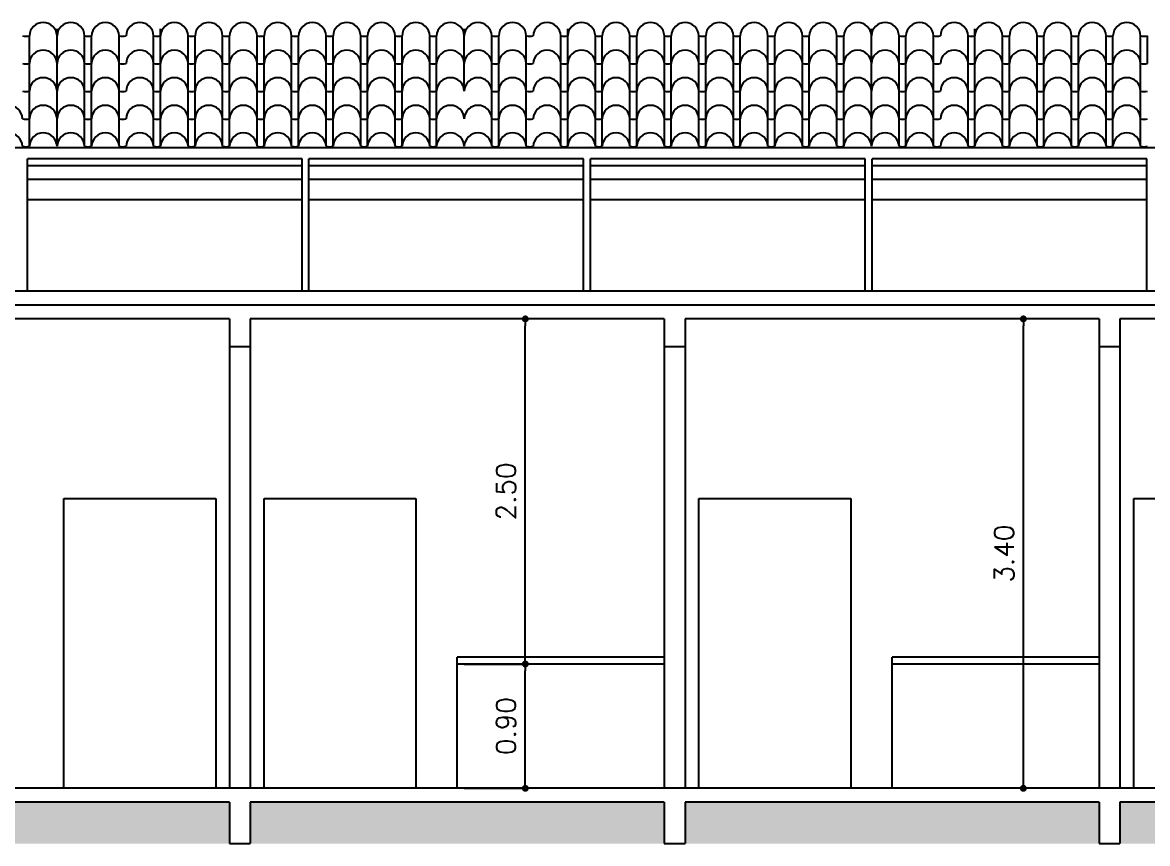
# Model space of a CAD drawing. Extents: x -410.3 to -320, y 119.3 to 190.5.
# Drawn here: x -356.95 to -348.8, y 158.92 to 164.87 of the extents above; entities that cross this region are included whole.
import ezdxf

# ---------------------------------------------------------------- set-up
doc = ezdxf.new("R2010")
doc.units = 0
doc.header["$MEASUREMENT"] = 0
doc.layers.get('DEFPOINTS').update_dxf_attribs({"linetype": 'CONTINUOUS'})
for name, color, linetype in [('ACESSÓRIO', 2, 'CONTINUOUS'), ('ALVENARIA', 7, 'CONTINUOUS'), ('COBERTURA', 6, 'CONTINUOUS'), ('COTA', 1, 'CONTINUOUS'), ('HATCH', 30, 'CONTINUOUS'), ('JAPOR', 142, 'CONTINUOUS')]:
    doc.layers.add(name, color=color, linetype=linetype)
doc.styles.add('SIMPLEX', font='SIMPLEX.SHX')
doc.dimstyles.new('DIM75', dxfattribs={"dimtxt": 0.14, "dimasz": 0.05, "dimexe": 0.02, "dimexo": 0.05, "dimgap": 0.07, "dimtad": 1, "dimzin": 0, "dimdsep": 46, "dimtxsty": 'SIMPLEX', "dimblk1": 'DOT', "dimblk2": 'DOT', "dimsah": 1, "dimcen": 0.09, "dimadec": 0, "dimazin": 0, "dimtfac": 1, "dimtix": 1, "dimtofl": 0, "dimtmove": 2, "dimatfit": 3, "dimldrblk": 'DOT', "dimfxl": 1, "dimtolj": 1, "dimtzin": 0, "dimarcsym": 0})

# ---------------------------------------------------------------- blocks, each defined once
blk = doc.blocks.new('DOT')
at = {"layer": 'ALVENARIA', "color": 0, "linetype": 'ByBlock'}
blk.add_line((-0.5, 0), (-1, 0), dxfattribs=at)
at = {"layer": 'ALVENARIA', "color": 0, "linetype": 'ByBlock', "const_width": 0.5}
blk.add_lwpolyline([(-0.25, 0, 1), (0.25, 0, 1)], format="xyb", close=True, dxfattribs=at)
blk = doc.blocks.new('*D332')
at = {"layer": 'COTA', "color": 0, "linetype": 'ByBlock', "lineweight": -2}
for p, q in [((-353.7539, 160.2185), (-353.2909, 160.2185)), ((-353.3109, 159.3685), (-353.3109, 160.1685)), ((-353.7539, 159.3185), (-353.2909, 159.3185))]:
    blk.add_line(p, q, dxfattribs=at)
at = {"layer": 'DEFPOINTS', "color": 0, "linetype": 'ByBlock'}
for p in [(-353.8039, 160.2185), (-353.3109, 160.2185), (-353.8039, 159.3185)]:
    blk.add_point(p, dxfattribs=at)
at = {"layer": 'COTA', "color": 0, "linetype": 'ByBlock', "lineweight": -2, "xscale": 0.05, "yscale": 0.05, "zscale": 0.05}
for p, rotation in [((-353.3109, 160.2185), 90), ((-353.3109, 159.3185), 270)]:
    blk.add_blockref('DOT', p, dxfattribs=dict(at, rotation=rotation))
at = {"layer": 'COTA', "color": 0, "linetype": 'ByBlock', "insert": (-353.4509, 159.7685), "char_height": 0.14, "attachment_point": 5, "rotation": 90, "style": 'SIMPLEX'}
blk.add_mtext('\\A1;0.90', dxfattribs=at)
blk = doc.blocks.new('*D333')
at = {"layer": 'COTA', "color": 0, "linetype": 'ByBlock', "lineweight": -2}
for p, q in [((-352.3539, 162.7185), (-353.3309, 162.7185)), ((-353.3109, 160.2685), (-353.3109, 162.6685)), ((-353.7539, 160.2185), (-353.2909, 160.2185))]:
    blk.add_line(p, q, dxfattribs=at)
at = {"layer": 'DEFPOINTS', "color": 0, "linetype": 'ByBlock'}
for p in [(-353.3109, 162.7185), (-352.3039, 162.7185), (-353.8039, 160.2185)]:
    blk.add_point(p, dxfattribs=at)
at = {"layer": 'COTA', "color": 0, "linetype": 'ByBlock', "lineweight": -2, "xscale": 0.05, "yscale": 0.05, "zscale": 0.05}
for p, rotation in [((-353.3109, 162.7185), 90), ((-353.3109, 160.2185), 270)]:
    blk.add_blockref('DOT', p, dxfattribs=dict(at, rotation=rotation))
at = {"layer": 'COTA', "color": 0, "linetype": 'ByBlock', "insert": (-353.4509, 161.4685), "char_height": 0.14, "attachment_point": 5, "rotation": 90, "style": 'SIMPLEX'}
blk.add_mtext('\\A1;2.50', dxfattribs=at)
blk = doc.blocks.new('*D334')
at = {"layer": 'COTA', "color": 0, "linetype": 'ByBlock', "lineweight": -2}
for p, q in [((-349.2039, 162.7185), (-349.723, 162.7185)), ((-349.703, 159.3685), (-349.703, 162.6685)), ((-349.2039, 159.3185), (-349.723, 159.3185))]:
    blk.add_line(p, q, dxfattribs=at)
at = {"layer": 'DEFPOINTS', "color": 0, "linetype": 'ByBlock'}
for p in [(-349.703, 162.7185), (-349.1539, 162.7185), (-349.1539, 159.3185)]:
    blk.add_point(p, dxfattribs=at)
at = {"layer": 'COTA', "color": 0, "linetype": 'ByBlock', "lineweight": -2, "xscale": 0.05, "yscale": 0.05, "zscale": 0.05}
for p, rotation in [((-349.703, 162.7185), 90), ((-349.703, 159.3185), 270)]:
    blk.add_blockref('DOT', p, dxfattribs=dict(at, rotation=rotation))
at = {"layer": 'COTA', "color": 0, "linetype": 'ByBlock', "insert": (-349.843, 161.0185), "char_height": 0.14, "attachment_point": 5, "rotation": 90, "style": 'SIMPLEX'}
blk.add_mtext('\\A1;3.40', dxfattribs=at)

msp = doc.modelspace()

# ---------------------------------------------------------------- hatches: boundary and pattern name
at = {"layer": 'HATCH', "linetype": 'ByBlock'}
h = msp.add_hatch(dxfattribs=at)
h.set_pattern_fill('EARTH', color=256, scale=0.8, angle=30, style=0)
h.paths.add_polyline_path([(-358.6039, 159.2185), (-364.6539, 159.2185), (-364.6539, 158.9185), (-358.6039, 158.9185)])
h.paths.add_polyline_path([(-355.4539, 159.2185), (-358.4539, 159.2185), (-358.4539, 158.9185), (-355.4539, 158.9185)])
h.paths.add_polyline_path([(-352.3039, 159.2185), (-355.3039, 159.2185), (-355.3039, 158.9185), (-352.3039, 158.9185)])
h.paths.add_polyline_path([(-349.1539, 159.2185), (-352.1539, 159.2185), (-352.1539, 158.9185), (-349.1539, 158.9185)])
h.paths.add_polyline_path([(-344.8539, 159.2185), (-349.0039, 159.2185), (-349.0039, 158.9185), (-344.8539, 158.9185)])
h.paths.add_polyline_path([(-342.9302, 159.1185), (-343.7039, 159.1185), (-344.7039, 159.1185), (-344.7039, 158.9185), (-342.9302, 158.9185)])
h.paths.add_polyline_path([(-368.4539, 159.2185), (-371.9539, 159.2185), (-371.9539, 158.9185), (-368.4539, 158.9185)])
h.paths.add_polyline_path([(-364.8039, 159.2185), (-368.3039, 159.2185), (-368.3039, 158.9185), (-364.8039, 158.9185)])
h.paths.add_polyline_path([(-372.1039, 159.2185), (-373.3039, 159.2185), (-373.3039, 158.9185), (-372.1039, 158.9185)])
h.paths.add_polyline_path([(-373.4539, 159.2185), (-374.6539, 159.2185), (-374.6539, 158.9185), (-373.4539, 158.9185)])
h.paths.add_polyline_path([(-374.8039, 159.2185), (-377.3039, 159.2185), (-377.3039, 158.9185), (-374.8039, 158.9185)])
h.paths.add_polyline_path([(-377.4539, 159.1185), (-378.4539, 159.1185), (-379.5484, 159.1185), (-379.5484, 158.9185), (-377.4539, 158.9185)])

# ---------------------------------------------------------------- linework, layer by layer
at = {"layer": 'ACESSÓRIO', "linetype": 'ByBlock'}
for p, q in [((-352.3039, 160.2685), (-353.8039, 160.2685)), ((-353.8039, 159.3185), (-353.8039, 160.2685)), ((-349.1539, 160.2685), (-350.6539, 160.2685)), ((-350.6539, 159.3185), (-350.6539, 160.2685)), ((-352.3039, 160.2185), (-353.8039, 160.2185)), ((-349.1539, 160.2185), (-350.6539, 160.2185))]:
    msp.add_line(p, q, dxfattribs=at)
at = {"layer": 'ALVENARIA', "linetype": 'ByBlock'}
for p, q in [((-344.7039, 162.8185), (-377.4539, 162.8185)), ((-355.4539, 162.7185), (-358.4539, 162.7185)), ((-352.3039, 162.7185), (-355.3039, 162.7185)), ((-349.1539, 162.7185), (-352.1539, 162.7185)), ((-344.8539, 162.7185), (-349.0039, 162.7185)), ((-355.4539, 162.5185), (-355.3039, 162.5185)), ((-352.3039, 162.5185), (-352.1539, 162.5185)), ((-349.1539, 162.5185), (-349.0039, 162.5185)), ((-344.7039, 159.3185), (-377.4539, 159.3185)), ((-355.4539, 159.2185), (-358.4539, 159.2185)), ((-352.3039, 159.2185), (-355.3039, 159.2185)), ((-349.1539, 159.2185), (-352.1539, 159.2185)), ((-344.8539, 159.2185), (-349.0039, 159.2185)), ((-355.4539, 158.9185), (-355.3039, 158.9185)), ((-352.3039, 158.9185), (-352.1539, 158.9185)), ((-349.1539, 158.9185), (-349.0039, 158.9185))]:
    msp.add_line(p, q, dxfattribs=at)
at = {"layer": 'ALVENARIA'}
for p, q in [((-355.4539, 162.7185), (-355.4539, 159.3185)), ((-355.3039, 162.7185), (-355.3039, 159.3185)), ((-352.3039, 162.7185), (-352.3039, 159.3185)), ((-352.1539, 162.7185), (-352.1539, 159.3185)), ((-349.1539, 162.7185), (-349.1539, 159.3185)), ((-349.0039, 162.7185), (-349.0039, 159.3185)), ((-355.4539, 159.2185), (-355.4539, 158.9185)), ((-355.3039, 159.2185), (-355.3039, 158.9185)), ((-352.3039, 159.2185), (-352.3039, 158.9185)), ((-352.1539, 159.2185), (-352.1539, 158.9185)), ((-349.1539, 159.2185), (-349.1539, 158.9185)), ((-349.0039, 159.2185), (-349.0039, 158.9185))]:
    msp.add_line(p, q, dxfattribs=at)
at = {"layer": 'COBERTURA'}
for p, q in [((-356.7035, 164.5685), (-356.7035, 164.8185)), ((-356.7035, 164.5685), (-356.7035, 164.8185)), ((-355.9535, 164.5685), (-355.9535, 164.8185)), ((-353.7536, 164.5685), (-353.7536, 164.8185)), ((-353.7536, 164.5685), (-353.7536, 164.8185)), ((-353.0036, 164.5685), (-353.0036, 164.8185)), ((-350.8037, 164.5685), (-350.8037, 164.8185)), ((-350.8037, 164.5685), (-350.8037, 164.8185)), ((-350.0537, 164.5685), (-350.0537, 164.8185)), ((-356.9034, 164.5685), (-356.9034, 164.7685)), ((-356.5036, 164.5685), (-356.5036, 164.7685)), ((-356.4535, 164.5685), (-356.4535, 164.7685)), ((-356.2536, 164.5685), (-356.2536, 164.7685)), ((-356.0036, 164.5685), (-356.0036, 164.7685)), ((-355.7536, 164.5685), (-355.7536, 164.7685)), ((-355.7035, 164.5685), (-355.7035, 164.7685)), ((-355.7035, 164.5685), (-355.7035, 164.7685)), ((-355.5036, 164.5685), (-355.5036, 164.7685)), ((-355.4535, 164.5685), (-355.4535, 164.7685)), ((-355.2536, 164.5685), (-355.2536, 164.7685)), ((-355.2035, 164.5685), (-355.2035, 164.7685)), ((-355.0036, 164.5685), (-355.0036, 164.7685)), ((-354.9535, 164.5685), (-354.9535, 164.7685)), ((-354.7536, 164.5685), (-354.7536, 164.7685)), ((-354.7035, 164.5685), (-354.7035, 164.7685)), ((-354.5036, 164.5685), (-354.5036, 164.7685)), ((-354.4535, 164.5685), (-354.4535, 164.7685)), ((-354.2536, 164.5685), (-354.2536, 164.7685)), ((-354.2035, 164.5685), (-354.2035, 164.7685)), ((-354.0036, 164.5685), (-354.0036, 164.7685)), ((-353.9535, 164.5685), (-353.9535, 164.7685)), ((-353.5537, 164.5685), (-353.5537, 164.7685)), ((-353.5036, 164.5685), (-353.5036, 164.7685)), ((-353.3037, 164.5685), (-353.3037, 164.7685)), ((-353.0537, 164.5685), (-353.0537, 164.7685)), ((-352.8037, 164.5685), (-352.8037, 164.7685)), ((-352.7536, 164.5685), (-352.7536, 164.7685)), ((-352.7536, 164.5685), (-352.7536, 164.7685)), ((-352.5537, 164.5685), (-352.5537, 164.7685)), ((-352.5036, 164.5685), (-352.5036, 164.7685)), ((-352.3037, 164.5685), (-352.3037, 164.7685)), ((-352.2536, 164.5685), (-352.2536, 164.7685)), ((-352.0537, 164.5685), (-352.0537, 164.7685)), ((-352.0036, 164.5685), (-352.0036, 164.7685)), ((-351.8037, 164.5685), (-351.8037, 164.7685)), ((-351.7536, 164.5685), (-351.7536, 164.7685)), ((-351.5537, 164.5685), (-351.5537, 164.7685)), ((-351.5036, 164.5685), (-351.5036, 164.7685)), ((-351.3037, 164.5685), (-351.3037, 164.7685)), ((-351.2536, 164.5685), (-351.2536, 164.7685)), ((-351.0537, 164.5685), (-351.0537, 164.7685)), ((-351.0036, 164.5685), (-351.0036, 164.7685)), ((-350.6038, 164.5685), (-350.6038, 164.7685)), ((-350.5537, 164.5685), (-350.5537, 164.7685)), ((-350.3538, 164.5685), (-350.3538, 164.7685)), ((-350.1038, 164.5685), (-350.1038, 164.7685)), ((-349.8538, 164.5685), (-349.8538, 164.7685)), ((-349.8037, 164.5685), (-349.8037, 164.7685)), ((-349.8037, 164.5685), (-349.8037, 164.7685)), ((-349.6038, 164.5685), (-349.6038, 164.7685)), ((-349.5537, 164.5685), (-349.5537, 164.7685)), ((-349.3538, 164.5685), (-349.3538, 164.7685)), ((-349.3037, 164.5685), (-349.3037, 164.7685)), ((-349.1038, 164.5685), (-349.1038, 164.7685)), ((-349.0537, 164.5685), (-349.0537, 164.7685)), ((-348.8538, 164.5685), (-348.8538, 164.7685)), ((-348.8037, 164.5685), (-348.8037, 164.7685)), ((-356.9034, 164.3685), (-356.9034, 164.5685)), ((-356.7035, 164.3685), (-356.7035, 164.6185)), ((-356.7035, 164.3685), (-356.7035, 164.6185)), ((-356.5036, 164.3685), (-356.5036, 164.5685)), ((-356.4535, 164.3685), (-356.4535, 164.5685)), ((-356.2536, 164.3685), (-356.2536, 164.5685)), ((-356.0036, 164.3685), (-356.0036, 164.5685)), ((-355.9535, 164.3685), (-355.9535, 164.6185)), ((-355.7536, 164.3685), (-355.7536, 164.5685)), ((-355.7035, 164.3685), (-355.7035, 164.5685)), ((-355.7035, 164.3685), (-355.7035, 164.5685)), ((-355.5036, 164.3685), (-355.5036, 164.5685)), ((-355.4535, 164.3685), (-355.4535, 164.5685)), ((-355.2536, 164.3685), (-355.2536, 164.5685)), ((-355.2035, 164.3685), (-355.2035, 164.5685)), ((-355.0036, 164.3685), (-355.0036, 164.5685)), ((-354.9535, 164.3685), (-354.9535, 164.5685)), ((-354.7536, 164.3685), (-354.7536, 164.5685)), ((-354.7035, 164.3685), (-354.7035, 164.5685)), ((-354.5036, 164.3685), (-354.5036, 164.5685)), ((-354.4535, 164.3685), (-354.4535, 164.5685)), ((-354.2536, 164.3685), (-354.2536, 164.5685)), ((-354.2035, 164.3685), (-354.2035, 164.5685)), ((-354.0036, 164.3685), (-354.0036, 164.5685)), ((-353.9535, 164.3685), (-353.9535, 164.5685)), ((-353.7536, 164.3685), (-353.7536, 164.6185)), ((-353.7536, 164.3685), (-353.7536, 164.6185)), ((-353.5537, 164.3685), (-353.5537, 164.5685)), ((-353.5036, 164.3685), (-353.5036, 164.5685)), ((-353.3037, 164.3685), (-353.3037, 164.5685)), ((-353.0537, 164.3685), (-353.0537, 164.5685)), ((-353.0036, 164.3685), (-353.0036, 164.6185)), ((-352.8037, 164.3685), (-352.8037, 164.5685)), ((-352.7536, 164.3685), (-352.7536, 164.5685)), ((-352.7536, 164.3685), (-352.7536, 164.5685)), ((-352.5537, 164.3685), (-352.5537, 164.5685)), ((-352.5036, 164.3685), (-352.5036, 164.5685)), ((-352.3037, 164.3685), (-352.3037, 164.5685)), ((-352.2536, 164.3685), (-352.2536, 164.5685)), ((-352.0537, 164.3685), (-352.0537, 164.5685)), ((-352.0036, 164.3685), (-352.0036, 164.5685)), ((-351.8037, 164.3685), (-351.8037, 164.5685)), ((-351.7536, 164.3685), (-351.7536, 164.5685)), ((-351.5537, 164.3685), (-351.5537, 164.5685)), ((-351.5036, 164.3685), (-351.5036, 164.5685)), ((-351.3037, 164.3685), (-351.3037, 164.5685)), ((-351.2536, 164.3685), (-351.2536, 164.5685)), ((-351.0537, 164.3685), (-351.0537, 164.5685)), ((-351.0036, 164.3685), (-351.0036, 164.5685)), ((-350.8037, 164.3685), (-350.8037, 164.6185)), ((-350.8037, 164.3685), (-350.8037, 164.6185)), ((-350.6038, 164.3685), (-350.6038, 164.5685)), ((-350.5537, 164.3685), (-350.5537, 164.5685)), ((-350.3538, 164.3685), (-350.3538, 164.5685)), ((-350.1038, 164.3685), (-350.1038, 164.5685)), ((-350.0537, 164.3685), (-350.0537, 164.6185)), ((-349.8538, 164.3685), (-349.8538, 164.5685)), ((-349.8037, 164.3685), (-349.8037, 164.5685)), ((-349.8037, 164.3685), (-349.8037, 164.5685)), ((-349.6038, 164.3685), (-349.6038, 164.5685)), ((-349.5537, 164.3685), (-349.5537, 164.5685)), ((-349.3538, 164.3685), (-349.3538, 164.5685)), ((-349.3037, 164.3685), (-349.3037, 164.5685)), ((-349.1038, 164.3685), (-349.1038, 164.5685)), ((-349.0537, 164.3685), (-349.0537, 164.5685)), ((-348.8538, 164.3685), (-348.8538, 164.5685)), ((-356.7035, 164.1685), (-356.7035, 164.4185)), ((-356.7035, 164.1685), (-356.7035, 164.4185)), ((-355.9535, 164.1685), (-355.9535, 164.4185)), ((-353.0036, 164.1685), (-353.0036, 164.4185)), ((-350.8037, 164.1685), (-350.8037, 164.4185)), ((-350.8037, 164.1685), (-350.8037, 164.4185)), ((-350.0537, 164.1685), (-350.0537, 164.4185)), ((-356.9184, 164.3685), (-356.9184, 164.3685)), ((-356.9034, 164.1685), (-356.9034, 164.3685)), ((-356.5036, 164.1685), (-356.5036, 164.3685)), ((-356.4535, 164.1685), (-356.4535, 164.3685)), ((-356.2536, 164.1685), (-356.2536, 164.3685)), ((-356.0036, 164.1685), (-356.0036, 164.3685)), ((-355.7536, 164.1685), (-355.7536, 164.3685)), ((-355.7035, 164.1685), (-355.7035, 164.3685)), ((-355.7035, 164.1685), (-355.7035, 164.3685)), ((-355.5036, 164.1685), (-355.5036, 164.3685)), ((-355.4535, 164.1685), (-355.4535, 164.3685)), ((-355.2536, 164.1685), (-355.2536, 164.3685)), ((-355.2035, 164.1685), (-355.2035, 164.3685)), ((-355.0036, 164.1685), (-355.0036, 164.3685)), ((-354.9535, 164.1685), (-354.9535, 164.3685)), ((-354.8784, 164.3685), (-354.8784, 164.3685)), ((-354.7536, 164.1685), (-354.7536, 164.3685)), ((-354.7035, 164.1685), (-354.7035, 164.3685)), ((-354.5036, 164.1685), (-354.5036, 164.3685)), ((-354.4535, 164.1685), (-354.4535, 164.3685)), ((-354.2536, 164.1685), (-354.2536, 164.3685)), ((-354.2035, 164.1685), (-354.2035, 164.3685)), ((-354.0036, 164.1685), (-354.0036, 164.3685)), ((-353.9535, 164.1685), (-353.9535, 164.3685)), ((-353.5537, 164.1685), (-353.5537, 164.3685)), ((-353.5036, 164.1685), (-353.5036, 164.3685)), ((-353.3037, 164.1685), (-353.3037, 164.3685)), ((-353.0537, 164.1685), (-353.0537, 164.3685)), ((-352.8384, 164.3685), (-352.8384, 164.3685)), ((-352.8037, 164.1685), (-352.8037, 164.3685)), ((-352.7536, 164.1685), (-352.7536, 164.3685)), ((-352.7536, 164.1685), (-352.7536, 164.3685)), ((-352.5537, 164.1685), (-352.5537, 164.3685)), ((-352.5036, 164.1685), (-352.5036, 164.3685)), ((-352.3037, 164.1685), (-352.3037, 164.3685)), ((-352.2536, 164.1685), (-352.2536, 164.3685)), ((-352.0537, 164.1685), (-352.0537, 164.3685)), ((-352.0036, 164.1685), (-352.0036, 164.3685)), ((-351.8037, 164.1685), (-351.8037, 164.3685)), ((-351.7536, 164.1685), (-351.7536, 164.3685)), ((-351.5537, 164.1685), (-351.5537, 164.3685)), ((-351.5036, 164.1685), (-351.5036, 164.3685)), ((-351.3037, 164.1685), (-351.3037, 164.3685)), ((-351.2536, 164.1685), (-351.2536, 164.3685)), ((-351.0537, 164.1685), (-351.0537, 164.3685)), ((-351.0036, 164.1685), (-351.0036, 164.3685)), ((-350.7984, 164.3685), (-350.7984, 164.3685)), ((-350.6038, 164.1685), (-350.6038, 164.3685)), ((-350.5537, 164.1685), (-350.5537, 164.3685)), ((-350.3538, 164.1685), (-350.3538, 164.3685)), ((-350.1038, 164.1685), (-350.1038, 164.3685)), ((-349.8538, 164.1685), (-349.8538, 164.3685)), ((-349.8037, 164.1685), (-349.8037, 164.3685)), ((-349.8037, 164.1685), (-349.8037, 164.3685)), ((-349.6038, 164.1685), (-349.6038, 164.3685)), ((-349.5537, 164.1685), (-349.5537, 164.3685)), ((-349.3538, 164.1685), (-349.3538, 164.3685)), ((-349.3037, 164.1685), (-349.3037, 164.3685)), ((-349.1038, 164.1685), (-349.1038, 164.3685)), ((-349.0537, 164.1685), (-349.0537, 164.3685)), ((-348.8538, 164.1685), (-348.8538, 164.3685)), ((-356.7035, 163.9685), (-356.7035, 164.2185)), ((-356.7035, 163.9685), (-356.7035, 164.2185)), ((-355.9535, 163.9685), (-355.9535, 164.2185)), ((-353.0036, 163.9685), (-353.0036, 164.2185)), ((-350.8037, 163.9685), (-350.8037, 164.2185)), ((-350.8037, 163.9685), (-350.8037, 164.2185)), ((-350.0537, 163.9685), (-350.0537, 164.2185)), ((-356.9034, 163.9685), (-356.9034, 164.1685)), ((-356.5036, 163.9685), (-356.5036, 164.1685)), ((-356.4535, 163.9685), (-356.4535, 164.1685)), ((-356.2536, 163.9685), (-356.2536, 164.1685)), ((-356.0036, 163.9685), (-356.0036, 164.1685)), ((-355.7536, 163.9685), (-355.7536, 164.1685)), ((-355.7035, 163.9685), (-355.7035, 164.1685)), ((-355.7035, 163.9685), (-355.7035, 164.1685)), ((-355.5036, 163.9685), (-355.5036, 164.1685)), ((-355.4535, 163.9685), (-355.4535, 164.1685)), ((-355.2536, 163.9685), (-355.2536, 164.1685)), ((-355.2035, 163.9685), (-355.2035, 164.1685)), ((-355.0036, 163.9685), (-355.0036, 164.1685)), ((-354.9535, 163.9685), (-354.9535, 164.1685)), ((-354.7536, 163.9685), (-354.7536, 164.1685)), ((-354.7035, 163.9685), (-354.7035, 164.1685)), ((-354.5036, 163.9685), (-354.5036, 164.1685)), ((-354.4535, 163.9685), (-354.4535, 164.1685)), ((-354.2536, 163.9685), (-354.2536, 164.1685)), ((-354.2035, 163.9685), (-354.2035, 164.1685)), ((-354.0036, 163.9685), (-354.0036, 164.1685)), ((-353.9535, 163.9685), (-353.9535, 164.1685)), ((-353.5537, 163.9685), (-353.5537, 164.1685)), ((-353.5036, 163.9685), (-353.5036, 164.1685)), ((-353.3037, 163.9685), (-353.3037, 164.1685)), ((-353.0537, 163.9685), (-353.0537, 164.1685)), ((-352.8037, 163.9685), (-352.8037, 164.1685)), ((-352.7536, 163.9685), (-352.7536, 164.1685)), ((-352.7536, 163.9685), (-352.7536, 164.1685)), ((-352.5537, 163.9685), (-352.5537, 164.1685)), ((-352.5036, 163.9685), (-352.5036, 164.1685)), ((-352.3037, 163.9685), (-352.3037, 164.1685)), ((-352.2536, 163.9685), (-352.2536, 164.1685)), ((-352.0537, 163.9685), (-352.0537, 164.1685)), ((-352.0036, 163.9685), (-352.0036, 164.1685)), ((-351.8037, 163.9685), (-351.8037, 164.1685)), ((-351.7536, 163.9685), (-351.7536, 164.1685)), ((-351.5537, 163.9685), (-351.5537, 164.1685)), ((-351.5036, 163.9685), (-351.5036, 164.1685)), ((-351.3037, 163.9685), (-351.3037, 164.1685)), ((-351.2536, 163.9685), (-351.2536, 164.1685)), ((-351.0537, 163.9685), (-351.0537, 164.1685)), ((-351.0036, 163.9685), (-351.0036, 164.1685)), ((-350.6038, 163.9685), (-350.6038, 164.1685)), ((-350.5537, 163.9685), (-350.5537, 164.1685)), ((-350.3538, 163.9685), (-350.3538, 164.1685)), ((-350.1038, 163.9685), (-350.1038, 164.1685)), ((-349.8538, 163.9685), (-349.8538, 164.1685)), ((-349.8037, 163.9685), (-349.8037, 164.1685)), ((-349.8037, 163.9685), (-349.8037, 164.1685)), ((-349.6038, 163.9685), (-349.6038, 164.1685)), ((-349.5537, 163.9685), (-349.5537, 164.1685)), ((-349.3538, 163.9685), (-349.3538, 164.1685)), ((-349.3037, 163.9685), (-349.3037, 164.1685)), ((-349.1038, 163.9685), (-349.1038, 164.1685)), ((-349.0537, 163.9685), (-349.0537, 164.1685)), ((-348.8538, 163.9685), (-348.8538, 164.1685)), ((-343.9039, 163.9574), (-360.6534, 163.9574)), ((-356.9184, 163.9685), (-356.9184, 163.9685)), ((-354.8784, 163.9685), (-354.8784, 163.9685)), ((-352.8384, 163.9685), (-352.8384, 163.9685)), ((-350.7984, 163.9685), (-350.7984, 163.9685)), ((-356.9184, 162.9185), (-356.9184, 163.8774)), ((-354.9284, 163.8774), (-356.9184, 163.8774)), ((-354.9284, 163.8274), (-356.9184, 163.8274)), ((-354.9284, 162.9185), (-354.9284, 163.8774)), ((-354.8784, 162.9185), (-354.8784, 163.8774)), ((-352.8884, 163.8774), (-354.8784, 163.8774)), ((-352.8884, 163.8274), (-354.8784, 163.8274)), ((-352.8884, 162.9185), (-352.8884, 163.8774)), ((-352.8384, 162.9185), (-352.8384, 163.8774)), ((-350.8484, 163.8774), (-352.8384, 163.8774)), ((-350.8484, 163.8274), (-352.8384, 163.8274)), ((-350.8484, 162.9185), (-350.8484, 163.8774)), ((-350.7984, 162.9185), (-350.7984, 163.8774)), ((-348.8084, 163.8774), (-350.7984, 163.8774)), ((-348.8084, 163.8274), (-350.7984, 163.8274)), ((-348.8084, 162.9185), (-348.8084, 163.8774)), ((-354.9284, 163.7274), (-356.9184, 163.7274)), ((-352.8884, 163.7274), (-354.8784, 163.7274)), ((-350.8484, 163.7274), (-352.8384, 163.7274)), ((-348.8084, 163.7274), (-350.7984, 163.7274)), ((-354.9284, 163.58), (-356.9184, 163.58)), ((-352.8884, 163.58), (-354.8784, 163.58)), ((-350.8484, 163.58), (-352.8384, 163.58)), ((-348.8084, 163.58), (-350.7984, 163.58)), ((-343.9039, 162.9185), (-378.2539, 162.9185))]:
    msp.add_line(p, q, dxfattribs=at)
for centre, start, end in [((-356.8035, 164.7653), 1.82722, 178.17278), ((-356.6036, 164.7653), 1.82722, 178.17278), ((-356.3536, 164.7653), 1.82722, 178.17278), ((-356.1036, 164.7653), 1.82722, 178.17278), ((-355.8536, 164.7653), 1.82722, 178.17278), ((-355.6036, 164.7653), 1.82722, 178.17278), ((-355.3536, 164.7653), 1.82722, 178.17278), ((-355.1036, 164.7653), 1.82722, 178.17278), ((-354.8536, 164.7653), 1.82722, 178.17278), ((-354.6036, 164.7653), 1.82722, 178.17278), ((-354.3536, 164.7653), 1.82722, 178.17278), ((-354.1036, 164.7653), 1.82722, 178.17278), ((-353.8536, 164.7653), 1.82722, 178.17278), ((-353.6537, 164.7653), 1.82722, 178.17278), ((-353.4037, 164.7653), 1.82722, 178.17278), ((-353.1537, 164.7653), 1.82722, 178.17278), ((-352.9037, 164.7653), 1.82722, 178.17278), ((-352.6537, 164.7653), 1.82722, 178.17278), ((-352.4037, 164.7653), 1.82722, 178.17278), ((-352.1537, 164.7653), 1.82722, 178.17278), ((-351.9037, 164.7653), 1.82722, 178.17278), ((-351.6537, 164.7653), 1.82722, 178.17278), ((-351.4037, 164.7653), 1.82722, 178.17278), ((-351.1537, 164.7653), 1.82722, 178.17278), ((-350.9037, 164.7653), 1.82722, 178.17278), ((-350.7038, 164.7653), 1.82722, 178.17278), ((-350.4538, 164.7653), 1.82722, 178.17278), ((-350.2038, 164.7653), 1.82722, 178.17278), ((-349.9538, 164.7653), 1.82722, 178.17278), ((-349.7038, 164.7653), 1.82722, 178.17278), ((-349.4538, 164.7653), 1.82722, 178.17278), ((-349.2038, 164.7653), 1.82722, 178.17278), ((-348.9538, 164.7653), 1.82722, 178.17278), ((-356.9285, 164.8653), 255.4924, 284.5076), ((-356.4786, 164.8653), 255.4924, 284.5076), ((-356.2286, 164.8653), 255.4924, 284.5076), ((-355.9786, 164.8653), 255.4924, 284.5076), ((-355.7286, 164.8653), 255.4924, 284.5076), ((-355.4786, 164.8653), 255.4924, 284.5076), ((-355.2286, 164.8653), 255.4924, 284.5076), ((-354.9786, 164.8653), 255.4924, 284.5076), ((-354.7286, 164.8653), 255.4924, 284.5076), ((-354.4786, 164.8653), 255.4924, 284.5076), ((-354.2286, 164.8653), 255.4924, 284.5076), ((-353.9786, 164.8653), 255.4924, 284.5076), ((-353.5287, 164.8653), 255.4924, 284.5076), ((-353.2787, 164.8653), 255.4924, 284.5076), ((-353.0287, 164.8653), 255.4924, 284.5076), ((-352.7787, 164.8653), 255.4924, 284.5076), ((-352.5287, 164.8653), 255.4924, 284.5076), ((-352.2787, 164.8653), 255.4924, 284.5076), ((-352.0287, 164.8653), 255.4924, 284.5076), ((-351.7787, 164.8653), 255.4924, 284.5076), ((-351.5287, 164.8653), 255.4924, 284.5076), ((-351.2787, 164.8653), 255.4924, 284.5076), ((-351.0287, 164.8653), 255.4924, 284.5076), ((-350.5788, 164.8653), 255.4924, 284.5076), ((-350.3288, 164.8653), 255.4924, 284.5076), ((-350.0788, 164.8653), 255.4924, 284.5076), ((-349.8288, 164.8653), 255.4924, 284.5076), ((-349.5788, 164.8653), 255.4924, 284.5076), ((-349.3288, 164.8653), 255.4924, 284.5076), ((-349.0788, 164.8653), 255.4924, 284.5076), ((-348.8288, 164.8653), 255.4924, 284.5076), ((-356.8035, 164.5653), 1.82722, 178.17278), ((-356.8035, 164.5653), 1.82722, 178.17278), ((-356.6036, 164.5653), 1.82722, 178.17278), ((-356.6036, 164.5653), 1.82722, 178.17278), ((-356.3536, 164.5653), 1.82722, 178.17278), ((-356.3536, 164.5653), 1.82722, 178.17278), ((-356.1036, 164.5653), 1.82722, 178.17278), ((-356.1036, 164.5653), 1.82722, 178.17278), ((-355.8536, 164.5653), 1.82722, 178.17278), ((-355.8536, 164.5653), 1.82722, 178.17278), ((-355.6036, 164.5653), 1.82722, 178.17278), ((-355.6036, 164.5653), 1.82722, 178.17278), ((-355.3536, 164.5653), 1.82722, 178.17278), ((-355.3536, 164.5653), 1.82722, 178.17278), ((-355.1036, 164.5653), 1.82722, 178.17278), ((-355.1036, 164.5653), 1.82722, 178.17278), ((-354.8536, 164.5653), 1.82722, 178.17278), ((-354.8536, 164.5653), 1.82722, 178.17278), ((-354.6036, 164.5653), 1.82722, 178.17278), ((-354.6036, 164.5653), 1.82722, 178.17278), ((-354.3536, 164.5653), 1.82722, 178.17278), ((-354.3536, 164.5653), 1.82722, 178.17278), ((-354.1036, 164.5653), 1.82722, 178.17278), ((-354.1036, 164.5653), 1.82722, 178.17278), ((-353.8536, 164.5653), 1.82722, 178.17278), ((-353.8536, 164.5653), 1.82722, 178.17278), ((-353.6537, 164.5653), 1.82722, 178.17278), ((-353.6537, 164.5653), 1.82722, 178.17278), ((-353.4037, 164.5653), 1.82722, 178.17278), ((-353.4037, 164.5653), 1.82722, 178.17278), ((-353.1537, 164.5653), 1.82722, 178.17278), ((-353.1537, 164.5653), 1.82722, 178.17278), ((-352.9037, 164.5653), 1.82722, 178.17278), ((-352.9037, 164.5653), 1.82722, 178.17278), ((-352.6537, 164.5653), 1.82722, 178.17278), ((-352.6537, 164.5653), 1.82722, 178.17278), ((-352.4037, 164.5653), 1.82722, 178.17278), ((-352.4037, 164.5653), 1.82722, 178.17278), ((-352.1537, 164.5653), 1.82722, 178.17278), ((-352.1537, 164.5653), 1.82722, 178.17278), ((-351.9037, 164.5653), 1.82722, 178.17278), ((-351.9037, 164.5653), 1.82722, 178.17278), ((-351.6537, 164.5653), 1.82722, 178.17278), ((-351.6537, 164.5653), 1.82722, 178.17278), ((-351.4037, 164.5653), 1.82722, 178.17278), ((-351.4037, 164.5653), 1.82722, 178.17278), ((-351.1537, 164.5653), 1.82722, 178.17278), ((-351.1537, 164.5653), 1.82722, 178.17278), ((-350.9037, 164.5653), 1.82722, 178.17278), ((-350.9037, 164.5653), 1.82722, 178.17278), ((-350.7038, 164.5653), 1.82722, 178.17278), ((-350.7038, 164.5653), 1.82722, 178.17278), ((-350.4538, 164.5653), 1.82722, 178.17278), ((-350.4538, 164.5653), 1.82722, 178.17278), ((-350.2038, 164.5653), 1.82722, 178.17278), ((-350.2038, 164.5653), 1.82722, 178.17278), ((-349.9538, 164.5653), 1.82722, 178.17278), ((-349.9538, 164.5653), 1.82722, 178.17278), ((-349.7038, 164.5653), 1.82722, 178.17278), ((-349.7038, 164.5653), 1.82722, 178.17278), ((-349.4538, 164.5653), 1.82722, 178.17278), ((-349.4538, 164.5653), 1.82722, 178.17278), ((-349.2038, 164.5653), 1.82722, 178.17278), ((-349.2038, 164.5653), 1.82722, 178.17278), ((-348.9538, 164.5653), 1.82722, 178.17278), ((-348.9538, 164.5653), 1.82722, 178.17278), ((-356.9285, 164.6653), 255.4924, 284.5076), ((-356.9285, 164.6653), 255.4924, 284.5076), ((-356.4786, 164.6653), 255.4924, 284.5076), ((-356.4786, 164.6653), 255.4924, 284.5076), ((-356.2286, 164.6653), 255.4924, 284.5076), ((-356.2286, 164.6653), 255.4924, 284.5076), ((-355.9786, 164.6653), 255.4924, 284.5076), ((-355.9786, 164.6653), 255.4924, 284.5076), ((-355.7286, 164.6653), 255.4924, 284.5076), ((-355.7286, 164.6653), 255.4924, 284.5076), ((-355.4786, 164.6653), 255.4924, 284.5076), ((-355.4786, 164.6653), 255.4924, 284.5076), ((-355.2286, 164.6653), 255.4924, 284.5076), ((-355.2286, 164.6653), 255.4924, 284.5076), ((-354.9786, 164.6653), 255.4924, 284.5076), ((-354.9786, 164.6653), 255.4924, 284.5076), ((-354.7286, 164.6653), 255.4924, 284.5076), ((-354.7286, 164.6653), 255.4924, 284.5076), ((-354.4786, 164.6653), 255.4924, 284.5076), ((-354.4786, 164.6653), 255.4924, 284.5076), ((-354.2286, 164.6653), 255.4924, 284.5076), ((-354.2286, 164.6653), 255.4924, 284.5076), ((-353.9786, 164.6653), 255.4924, 284.5076), ((-353.9786, 164.6653), 255.4924, 284.5076), ((-353.5287, 164.6653), 255.4924, 284.5076), ((-353.5287, 164.6653), 255.4924, 284.5076), ((-353.2787, 164.6653), 255.4924, 284.5076), ((-353.2787, 164.6653), 255.4924, 284.5076), ((-353.0287, 164.6653), 255.4924, 284.5076), ((-353.0287, 164.6653), 255.4924, 284.5076), ((-352.7787, 164.6653), 255.4924, 284.5076), ((-352.7787, 164.6653), 255.4924, 284.5076), ((-352.5287, 164.6653), 255.4924, 284.5076), ((-352.5287, 164.6653), 255.4924, 284.5076), ((-352.2787, 164.6653), 255.4924, 284.5076), ((-352.2787, 164.6653), 255.4924, 284.5076), ((-352.0287, 164.6653), 255.4924, 284.5076), ((-352.0287, 164.6653), 255.4924, 284.5076), ((-351.7787, 164.6653), 255.4924, 284.5076), ((-351.7787, 164.6653), 255.4924, 284.5076), ((-351.5287, 164.6653), 255.4924, 284.5076), ((-351.5287, 164.6653), 255.4924, 284.5076), ((-351.2787, 164.6653), 255.4924, 284.5076), ((-351.2787, 164.6653), 255.4924, 284.5076), ((-351.0287, 164.6653), 255.4924, 284.5076), ((-351.0287, 164.6653), 255.4924, 284.5076), ((-350.5788, 164.6653), 255.4924, 284.5076), ((-350.5788, 164.6653), 255.4924, 284.5076), ((-350.3288, 164.6653), 255.4924, 284.5076), ((-350.3288, 164.6653), 255.4924, 284.5076), ((-350.0788, 164.6653), 255.4924, 284.5076), ((-350.0788, 164.6653), 255.4924, 284.5076), ((-349.8288, 164.6653), 255.4924, 284.5076), ((-349.8288, 164.6653), 255.4924, 284.5076), ((-349.5788, 164.6653), 255.4924, 284.5076), ((-349.5788, 164.6653), 255.4924, 284.5076), ((-349.3288, 164.6653), 255.4924, 284.5076), ((-349.3288, 164.6653), 255.4924, 284.5076), ((-349.0788, 164.6653), 255.4924, 284.5076), ((-349.0788, 164.6653), 255.4924, 284.5076), ((-348.8288, 164.6653), 255.4924, 284.5076), ((-348.8288, 164.6653), 255.4924, 284.5076), ((-356.8035, 164.3653), 1.82722, 178.17278), ((-356.6036, 164.3653), 1.82722, 178.17278), ((-356.3536, 164.3653), 1.82722, 178.17278), ((-356.1036, 164.3653), 1.82722, 178.17278), ((-355.8536, 164.3653), 1.82722, 178.17278), ((-355.6036, 164.3653), 1.82722, 178.17278), ((-355.3536, 164.3653), 1.82722, 178.17278), ((-355.1036, 164.3653), 1.82722, 178.17278), ((-354.8536, 164.3653), 1.82722, 178.17278), ((-354.6036, 164.3653), 1.82722, 178.17278), ((-354.3536, 164.3653), 1.82722, 178.17278), ((-354.1036, 164.3653), 1.82722, 178.17278), ((-353.8536, 164.3653), 1.82722, 178.17278), ((-353.6537, 164.3653), 1.82722, 178.17278), ((-353.4037, 164.3653), 1.82722, 178.17278), ((-353.1537, 164.3653), 1.82722, 178.17278), ((-352.9037, 164.3653), 1.82722, 178.17278), ((-352.6537, 164.3653), 1.82722, 178.17278), ((-352.4037, 164.3653), 1.82722, 178.17278), ((-352.1537, 164.3653), 1.82722, 178.17278), ((-351.9037, 164.3653), 1.82722, 178.17278), ((-351.6537, 164.3653), 1.82722, 178.17278), ((-351.4037, 164.3653), 1.82722, 178.17278), ((-351.1537, 164.3653), 1.82722, 178.17278), ((-350.9037, 164.3653), 1.82722, 178.17278), ((-350.7038, 164.3653), 1.82722, 178.17278), ((-350.4538, 164.3653), 1.82722, 178.17278), ((-350.2038, 164.3653), 1.82722, 178.17278), ((-349.9538, 164.3653), 1.82722, 178.17278), ((-349.7038, 164.3653), 1.82722, 178.17278), ((-349.4538, 164.3653), 1.82722, 178.17278), ((-349.2038, 164.3653), 1.82722, 178.17278), ((-348.9538, 164.3653), 1.82722, 178.17278), ((-356.9285, 164.4653), 255.4924, 284.5076), ((-356.4786, 164.4653), 255.4924, 284.5076), ((-356.2286, 164.4653), 255.4924, 284.5076), ((-355.9786, 164.4653), 255.4924, 284.5076), ((-355.7286, 164.4653), 255.4924, 284.5076), ((-355.4786, 164.4653), 255.4924, 284.5076), ((-355.2286, 164.4653), 255.4924, 284.5076), ((-354.9786, 164.4653), 255.4924, 284.5076), ((-354.7286, 164.4653), 255.4924, 284.5076), ((-354.4786, 164.4653), 255.4924, 284.5076), ((-354.2286, 164.4653), 255.4924, 284.5076), ((-353.9786, 164.4653), 255.4924, 284.5076), ((-353.5287, 164.4653), 255.4924, 284.5076), ((-353.2787, 164.4653), 255.4924, 284.5076), ((-353.0287, 164.4653), 255.4924, 284.5076), ((-352.7787, 164.4653), 255.4924, 284.5076), ((-352.5287, 164.4653), 255.4924, 284.5076), ((-352.2787, 164.4653), 255.4924, 284.5076), ((-352.0287, 164.4653), 255.4924, 284.5076), ((-351.7787, 164.4653), 255.4924, 284.5076), ((-351.5287, 164.4653), 255.4924, 284.5076), ((-351.2787, 164.4653), 255.4924, 284.5076), ((-351.0287, 164.4653), 255.4924, 284.5076), ((-350.5788, 164.4653), 255.4924, 284.5076), ((-350.3288, 164.4653), 255.4924, 284.5076), ((-350.0788, 164.4653), 255.4924, 284.5076), ((-349.8288, 164.4653), 255.4924, 284.5076), ((-349.5788, 164.4653), 255.4924, 284.5076), ((-349.3288, 164.4653), 255.4924, 284.5076), ((-349.0788, 164.4653), 255.4924, 284.5076), ((-348.8288, 164.4653), 255.4924, 284.5076), ((-357.0535, 164.1653), 1.82722, 178.17278), ((-356.8035, 164.1653), 1.82722, 178.17278), ((-356.8035, 164.1653), 1.82722, 178.17278), ((-356.6036, 164.1653), 1.82722, 178.17278), ((-356.6036, 164.1653), 1.82722, 178.17278), ((-356.3536, 164.1653), 1.82722, 178.17278), ((-356.3536, 164.1653), 1.82722, 178.17278), ((-356.1036, 164.1653), 1.82722, 178.17278), ((-356.1036, 164.1653), 1.82722, 178.17278), ((-355.8536, 164.1653), 1.82722, 178.17278), ((-355.8536, 164.1653), 1.82722, 178.17278), ((-355.6036, 164.1653), 1.82722, 178.17278), ((-355.6036, 164.1653), 1.82722, 178.17278), ((-355.3536, 164.1653), 1.82722, 178.17278), ((-355.3536, 164.1653), 1.82722, 178.17278), ((-355.1036, 164.1653), 1.82722, 178.17278), ((-355.1036, 164.1653), 1.82722, 178.17278), ((-354.8536, 164.1653), 1.82722, 178.17278), ((-354.8536, 164.1653), 1.82722, 178.17278), ((-354.6036, 164.1653), 1.82722, 178.17278), ((-354.6036, 164.1653), 1.82722, 178.17278), ((-354.3536, 164.1653), 1.82722, 178.17278), ((-354.3536, 164.1653), 1.82722, 178.17278), ((-354.1036, 164.1653), 1.82722, 178.17278), ((-354.1036, 164.1653), 1.82722, 178.17278), ((-353.8536, 164.1653), 1.82722, 178.17278), ((-353.8536, 164.1653), 1.82722, 178.17278), ((-353.6537, 164.1653), 1.82722, 178.17278), ((-353.6537, 164.1653), 1.82722, 178.17278), ((-353.4037, 164.1653), 1.82722, 178.17278), ((-353.4037, 164.1653), 1.82722, 178.17278), ((-353.1537, 164.1653), 1.82722, 178.17278), ((-353.1537, 164.1653), 1.82722, 178.17278), ((-352.9037, 164.1653), 1.82722, 178.17278), ((-352.9037, 164.1653), 1.82722, 178.17278), ((-352.6537, 164.1653), 1.82722, 178.17278), ((-352.6537, 164.1653), 1.82722, 178.17278), ((-352.4037, 164.1653), 1.82722, 178.17278), ((-352.4037, 164.1653), 1.82722, 178.17278), ((-352.1537, 164.1653), 1.82722, 178.17278), ((-352.1537, 164.1653), 1.82722, 178.17278), ((-351.9037, 164.1653), 1.82722, 178.17278), ((-351.9037, 164.1653), 1.82722, 178.17278), ((-351.6537, 164.1653), 1.82722, 178.17278), ((-351.6537, 164.1653), 1.82722, 178.17278), ((-351.4037, 164.1653), 1.82722, 178.17278), ((-351.4037, 164.1653), 1.82722, 178.17278), ((-351.1537, 164.1653), 1.82722, 178.17278), ((-351.1537, 164.1653), 1.82722, 178.17278), ((-350.9037, 164.1653), 1.82722, 178.17278), ((-350.9037, 164.1653), 1.82722, 178.17278), ((-350.7038, 164.1653), 1.82722, 178.17278), ((-350.7038, 164.1653), 1.82722, 178.17278), ((-350.4538, 164.1653), 1.82722, 178.17278), ((-350.4538, 164.1653), 1.82722, 178.17278), ((-350.2038, 164.1653), 1.82722, 178.17278), ((-350.2038, 164.1653), 1.82722, 178.17278), ((-349.9538, 164.1653), 1.82722, 178.17278), ((-349.9538, 164.1653), 1.82722, 178.17278), ((-349.7038, 164.1653), 1.82722, 178.17278), ((-349.7038, 164.1653), 1.82722, 178.17278), ((-349.4538, 164.1653), 1.82722, 178.17278), ((-349.4538, 164.1653), 1.82722, 178.17278), ((-349.2038, 164.1653), 1.82722, 178.17278), ((-349.2038, 164.1653), 1.82722, 178.17278), ((-348.9538, 164.1653), 1.82722, 178.17278), ((-348.9538, 164.1653), 1.82722, 178.17278), ((-356.9285, 164.2653), 255.4924, 284.5076), ((-356.9285, 164.2653), 255.4924, 284.5076), ((-356.4786, 164.2653), 255.4924, 284.5076), ((-356.4786, 164.2653), 255.4924, 284.5076), ((-356.2286, 164.2653), 255.4924, 284.5076), ((-356.2286, 164.2653), 255.4924, 284.5076), ((-355.9786, 164.2653), 255.4924, 284.5076), ((-355.9786, 164.2653), 255.4924, 284.5076), ((-355.7286, 164.2653), 255.4924, 284.5076), ((-355.7286, 164.2653), 255.4924, 284.5076), ((-355.4786, 164.2653), 255.4924, 284.5076), ((-355.4786, 164.2653), 255.4924, 284.5076), ((-355.2286, 164.2653), 255.4924, 284.5076), ((-355.2286, 164.2653), 255.4924, 284.5076), ((-354.9786, 164.2653), 255.4924, 284.5076), ((-354.9786, 164.2653), 255.4924, 284.5076), ((-354.7286, 164.2653), 255.4924, 284.5076), ((-354.7286, 164.2653), 255.4924, 284.5076), ((-354.4786, 164.2653), 255.4924, 284.5076), ((-354.4786, 164.2653), 255.4924, 284.5076), ((-354.2286, 164.2653), 255.4924, 284.5076), ((-354.2286, 164.2653), 255.4924, 284.5076), ((-353.9786, 164.2653), 255.4924, 284.5076), ((-353.9786, 164.2653), 255.4924, 284.5076), ((-353.5287, 164.2653), 255.4924, 284.5076), ((-353.5287, 164.2653), 255.4924, 284.5076), ((-353.2787, 164.2653), 255.4924, 284.5076), ((-353.2787, 164.2653), 255.4924, 284.5076), ((-353.0287, 164.2653), 255.4924, 284.5076), ((-353.0287, 164.2653), 255.4924, 284.5076), ((-352.7787, 164.2653), 255.4924, 284.5076), ((-352.7787, 164.2653), 255.4924, 284.5076), ((-352.5287, 164.2653), 255.4924, 284.5076), ((-352.5287, 164.2653), 255.4924, 284.5076), ((-352.2787, 164.2653), 255.4924, 284.5076), ((-352.2787, 164.2653), 255.4924, 284.5076), ((-352.0287, 164.2653), 255.4924, 284.5076), ((-352.0287, 164.2653), 255.4924, 284.5076), ((-351.7787, 164.2653), 255.4924, 284.5076), ((-351.7787, 164.2653), 255.4924, 284.5076), ((-351.5287, 164.2653), 255.4924, 284.5076), ((-351.5287, 164.2653), 255.4924, 284.5076), ((-351.2787, 164.2653), 255.4924, 284.5076), ((-351.2787, 164.2653), 255.4924, 284.5076), ((-351.0287, 164.2653), 255.4924, 284.5076), ((-351.0287, 164.2653), 255.4924, 284.5076), ((-350.5788, 164.2653), 255.4924, 284.5076), ((-350.5788, 164.2653), 255.4924, 284.5076), ((-350.3288, 164.2653), 255.4924, 284.5076), ((-350.3288, 164.2653), 255.4924, 284.5076), ((-350.0788, 164.2653), 255.4924, 284.5076), ((-350.0788, 164.2653), 255.4924, 284.5076), ((-349.8288, 164.2653), 255.4924, 284.5076), ((-349.8288, 164.2653), 255.4924, 284.5076), ((-349.5788, 164.2653), 255.4924, 284.5076), ((-349.5788, 164.2653), 255.4924, 284.5076), ((-349.3288, 164.2653), 255.4924, 284.5076), ((-349.3288, 164.2653), 255.4924, 284.5076), ((-349.0788, 164.2653), 255.4924, 284.5076), ((-349.0788, 164.2653), 255.4924, 284.5076), ((-348.8288, 164.2653), 255.4924, 284.5076), ((-348.8288, 164.2653), 255.4924, 284.5076), ((-357.0535, 163.9653), 1.82722, 178.17278), ((-356.8035, 163.9653), 1.82722, 178.17278), ((-356.6036, 163.9653), 1.82722, 178.17278), ((-356.3536, 163.9653), 1.82722, 178.17278), ((-356.1036, 163.9653), 1.82722, 178.17278), ((-355.8536, 163.9653), 1.82722, 178.17278), ((-355.6036, 163.9653), 1.82722, 178.17278), ((-355.3536, 163.9653), 1.82722, 178.17278), ((-355.1036, 163.9653), 1.82722, 178.17278), ((-354.8536, 163.9653), 1.82722, 178.17278), ((-354.6036, 163.9653), 1.82722, 178.17278), ((-354.3536, 163.9653), 1.82722, 178.17278), ((-354.1036, 163.9653), 1.82722, 178.17278), ((-353.8536, 163.9653), 1.82722, 178.17278), ((-353.6537, 163.9653), 1.82722, 178.17278), ((-353.4037, 163.9653), 1.82722, 178.17278), ((-353.1537, 163.9653), 1.82722, 178.17278), ((-352.9037, 163.9653), 1.82722, 178.17278), ((-352.6537, 163.9653), 1.82722, 178.17278), ((-352.4037, 163.9653), 1.82722, 178.17278), ((-352.1537, 163.9653), 1.82722, 178.17278), ((-351.9037, 163.9653), 1.82722, 178.17278), ((-351.6537, 163.9653), 1.82722, 178.17278), ((-351.4037, 163.9653), 1.82722, 178.17278), ((-351.1537, 163.9653), 1.82722, 178.17278), ((-350.9037, 163.9653), 1.82722, 178.17278), ((-350.7038, 163.9653), 1.82722, 178.17278), ((-350.4538, 163.9653), 1.82722, 178.17278), ((-350.2038, 163.9653), 1.82722, 178.17278), ((-349.9538, 163.9653), 1.82722, 178.17278), ((-349.7038, 163.9653), 1.82722, 178.17278), ((-349.4538, 163.9653), 1.82722, 178.17278), ((-349.2038, 163.9653), 1.82722, 178.17278), ((-348.9538, 163.9653), 1.82722, 178.17278), ((-356.9285, 164.0653), 255.4924, 284.5076), ((-356.4786, 164.0653), 255.4924, 284.5076), ((-356.2286, 164.0653), 255.4924, 284.5076), ((-355.9786, 164.0653), 255.4924, 284.5076), ((-355.7286, 164.0653), 255.4924, 284.5076), ((-355.4786, 164.0653), 255.4924, 284.5076), ((-355.2286, 164.0653), 255.4924, 284.5076), ((-354.9786, 164.0653), 255.4924, 284.5076), ((-354.7286, 164.0653), 255.4924, 284.5076), ((-354.4786, 164.0653), 255.4924, 284.5076), ((-354.2286, 164.0653), 255.4924, 284.5076), ((-353.9786, 164.0653), 255.4924, 284.5076), ((-353.5287, 164.0653), 255.4924, 284.5076), ((-353.2787, 164.0653), 255.4924, 284.5076), ((-353.0287, 164.0653), 255.4924, 284.5076), ((-352.7787, 164.0653), 255.4924, 284.5076), ((-352.5287, 164.0653), 255.4924, 284.5076), ((-352.2787, 164.0653), 255.4924, 284.5076), ((-352.0287, 164.0653), 255.4924, 284.5076), ((-351.7787, 164.0653), 255.4924, 284.5076), ((-351.5287, 164.0653), 255.4924, 284.5076), ((-351.2787, 164.0653), 255.4924, 284.5076), ((-351.0287, 164.0653), 255.4924, 284.5076), ((-350.5788, 164.0653), 255.4924, 284.5076), ((-350.3288, 164.0653), 255.4924, 284.5076), ((-350.0788, 164.0653), 255.4924, 284.5076), ((-349.8288, 164.0653), 255.4924, 284.5076), ((-349.5788, 164.0653), 255.4924, 284.5076), ((-349.3288, 164.0653), 255.4924, 284.5076), ((-349.0788, 164.0653), 255.4924, 284.5076), ((-348.8288, 164.0653), 255.4924, 284.5076)]:
    msp.add_arc(centre, 0.1, start, end, dxfattribs=at)
at = {"layer": 'JAPOR', "linetype": 'ByBlock'}
for p, q in [((-356.6539, 161.4185), (-355.5539, 161.4185)), ((-356.6539, 159.3185), (-356.6539, 161.4185)), ((-355.5539, 161.4185), (-355.5539, 159.3185)), ((-355.2039, 161.4185), (-354.1039, 161.4185)), ((-355.2039, 159.3185), (-355.2039, 161.4185)), ((-354.1039, 161.4185), (-354.1039, 159.3185)), ((-352.0539, 161.4185), (-350.9539, 161.4185)), ((-352.0539, 159.3185), (-352.0539, 161.4185)), ((-350.9539, 161.4185), (-350.9539, 159.3185)), ((-348.9039, 161.4185), (-347.8039, 161.4185)), ((-348.9039, 159.3185), (-348.9039, 161.4185))]:
    msp.add_line(p, q, dxfattribs=at)

# ---------------------------------------------------------------- dimensions: what is measured, and where the dimension line sits
at = {"layer": 'COTA', "linetype": 'ByBlock'}
for base, p1, p2, picture, middle in [((-353.3109, 162.7185), (-353.8039, 160.2185), (-352.3039, 162.7185), '*D333', (-353.4509, 161.4685)), ((-349.703, 162.7185), (-349.1539, 159.3185), (-349.1539, 162.7185), '*D334', (-349.843, 161.0185)), ((-353.3109, 160.2185), (-353.8039, 159.3185), (-353.8039, 160.2185), '*D332', (-353.4509, 159.7685))]:
    dim = msp.add_linear_dim(base=base, p1=p1, p2=p2, angle=90, dimstyle='DIM75', dxfattribs=at)
    dim.commit()
    dim.dimension.update_dxf_attribs({"geometry": picture, "text_midpoint": middle})

doc.saveas('drawing.dxf')
